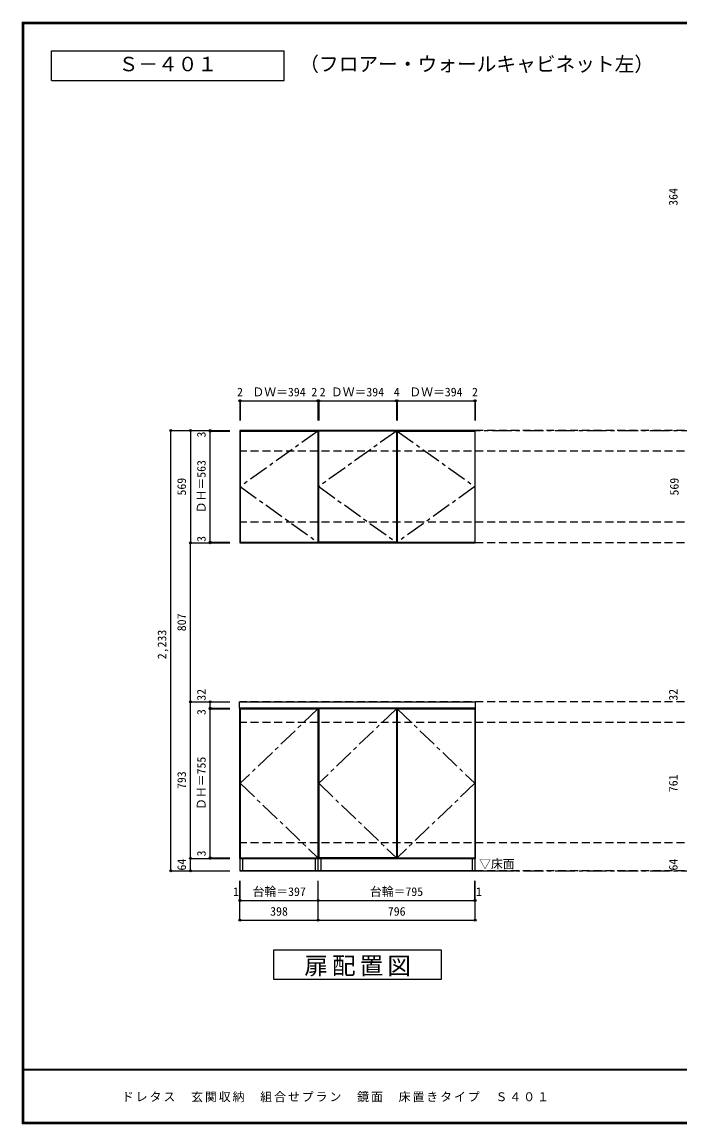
# Model space of a CAD drawing. Units: millimetres, scale not verified. Extents: x -3893 to 3907, y -2871 to 2783.
# Drawn here: x -3893 to -556, y -2803 to 2783 of the extents above; entities that cross this region are included whole.
import ezdxf
from ezdxf.enums import TextEntityAlignment as Align

# ---------------------------------------------------------------- set-up
doc = ezdxf.new("R2010")
doc.units = ezdxf.units.MM
doc.header["$LTSCALE"] = 20
doc.header["$PDMODE"] = 32
doc.header["$PDSIZE"] = 10
doc.linetypes.add('CHAIN1', pattern=[8, 5, -1, 1, -1])
doc.linetypes.add('DASHED2', pattern=[3, 2, -1])
for name, color, linetype in [('0-1_本体', 2, 'Continuous'), ('0-2_扉', 3, 'Continuous'), ('0-3_扉仕上', 7, 'CHAIN1'), ('0-4_棚', 3, 'Continuous'), ('0-9_', 7, 'Continuous'), ('0-A_文字', 7, 'Continuous'), ('0-B_寸法', 7, 'Continuous'), ('F-1_枠', 6, 'Continuous'), ('F-A_文字', 7, 'Continuous')]:
    doc.layers.add(name, color=color, linetype=linetype)
doc.styles.add('ＭＳ ゴシック', font='')
doc.styles.get('ＭＳ ゴシック').set_extended_font_data('MS Gothic')

msp = doc.modelspace()

# ---------------------------------------------------------------- linework, layer by layer
at = {"layer": '0-1_本体', "color": 7}
for p, q in [((-2788.51, 712.33), (-2788.51, 143.33)), ((-2390.51, 712.33), (-2788.51, 712.33)), ((-2788.51, 143.33), (-2390.51, 143.33)), ((-2788.51, -1456.67), (-2788.51, -695.67)), ((-2390.51, -1456.67), (-2390.51, -695.67)), ((-1594.51, -695.67), (-1594.51, -1456.67)), ((-2390.51, -1456.67), (-2788.51, -1456.67)), ((-1594.51, -1456.67), (-2390.51, -1456.67))]:
    msp.add_line(p, q, dxfattribs=at)
msp.add_lwpolyline([(-1594.51, 712.33), (-2390.51, 712.33), (-2390.51, 143.33), (-1594.51, 143.33)], close=True, dxfattribs=at)
at = {"layer": '0-2_扉'}
for p, q in [((-2786.51, 709.33), (-2786.51, 146.33)), ((-2786.51, 709.33), (-2392.51, 709.33)), ((-2392.51, 709.33), (-2392.51, 146.33)), ((-1994.51, 709.33), (-2388.51, 709.33)), ((-2388.51, 146.33), (-2388.51, 709.33)), ((-1994.51, 709.33), (-1994.51, 146.33)), ((-1990.51, 709.33), (-1990.51, 146.33)), ((-1990.51, 709.33), (-1596.51, 709.33)), ((-1596.51, 709.33), (-1596.51, 146.33)), ((-2786.51, 146.33), (-2392.51, 146.33)), ((-1994.51, 146.33), (-2388.51, 146.33)), ((-1990.51, 146.33), (-1596.51, 146.33)), ((-2786.51, -698.67), (-2786.51, -1453.67)), ((-2786.51, -698.67), (-2392.51, -698.67)), ((-2392.51, -698.67), (-2392.51, -1453.67)), ((-2388.51, -698.67), (-2388.51, -1453.67)), ((-1994.51, -698.67), (-2388.51, -698.67)), ((-1994.51, -698.67), (-1994.51, -1453.67)), ((-1990.51, -698.67), (-1990.51, -1453.67)), ((-1990.51, -698.67), (-1596.51, -698.67)), ((-1596.51, -698.67), (-1596.51, -1453.67)), ((-2786.51, -1453.67), (-2392.51, -1453.67)), ((-1994.51, -1453.67), (-2388.51, -1453.67)), ((-1990.51, -1453.67), (-1596.51, -1453.67))]:
    msp.add_line(p, q, dxfattribs=at)
at = {"layer": '0-3_扉仕上', "linetype": 'Continuous'}
msp.add_line((-2788.51, -1520.67), (-1394.51, -1520.67), dxfattribs=at)
at = {"layer": '0-3_扉仕上'}
for points in [[(-2392.51, 709.33), (-2786.51, 427.83), (-2392.51, 146.33)], [(-1994.51, 709.33), (-2388.51, 427.83), (-1994.51, 146.33)], [(-1990.51, 709.33), (-1596.51, 427.83), (-1990.51, 146.33)], [(-2392.51, -698.67), (-2786.51, -1076.17), (-2392.51, -1453.67)], [(-1994.51, -698.67), (-2388.51, -1076.17), (-1994.51, -1453.67)], [(-1990.51, -698.67), (-1596.51, -1076.17), (-1990.51, -1453.67)]]:
    msp.add_lwpolyline(points, dxfattribs=at)
at = {"layer": '0-4_棚'}
for p, q in [((-2789.51, -695.67), (-2789.51, -663.67)), ((-2789.51, -663.67), (-1593.51, -663.67)), ((-1593.51, -695.67), (-1593.51, -663.67)), ((-1593.51, -695.67), (-2789.51, -695.67))]:
    msp.add_line(p, q, dxfattribs=at)
at = {"layer": '0-9_'}
for p, q in [((-2787.51, -1520.67), (-2787.51, -1456.67)), ((-2787.51, -1456.67), (-2390.51, -1456.67)), ((-2772.51, -1520.67), (-2772.51, -1456.67)), ((-2405.51, -1456.67), (-2405.51, -1520.67)), ((-2390.51, -1520.67), (-2390.51, -1456.67)), ((-2390.51, -1456.67), (-1595.51, -1456.67)), ((-2375.51, -1520.67), (-2375.51, -1456.67)), ((-1610.51, -1456.67), (-1610.51, -1520.67)), ((-1595.51, -1456.67), (-1595.51, -1520.67)), ((-2390.51, -1520.67), (-2787.51, -1520.67)), ((-1595.51, -1520.67), (-2390.51, -1520.67))]:
    msp.add_line(p, q, dxfattribs=at)
at = {"layer": '0-A_文字', "linetype": 'CHAIN1'}
for p, q in [((-2788.51, 712.33), (2766.49, 712.33)), ((-2788.51, -1520.67), (2766.49, -1520.67))]:
    msp.add_line(p, q, dxfattribs=at)
at = {"layer": '0-A_文字'}
for p, q in [((-2616.51, -2070.67), (-2616.51, -1920.67)), ((-2616.51, -1920.67), (-1766.51, -1920.67)), ((-1766.51, -1920.67), (-1766.51, -2070.67)), ((-1766.51, -2070.67), (-2616.51, -2070.67))]:
    msp.add_line(p, q, dxfattribs=at)
for points in [[(-3743.33, 2486.67), (-3743.33, 2636.67), (-2563.11, 2636.67)], [(-3743.33, 2486.67), (-2563.11, 2486.67), (-2563.11, 2636.67)]]:
    msp.add_lwpolyline(points, dxfattribs=at)
at = {"layer": '0-B_寸法', "color": 4}
for p, q in [((-2788.51, 862.33), (-2788.51, 762.33)), ((-2788.51, 862.33), (-2786.51, 862.33)), ((-2786.51, 862.33), (-2392.51, 862.33)), ((-2786.51, 862.33), (-2786.51, 762.33)), ((-2392.51, 862.33), (-2390.51, 862.33)), ((-2392.51, 862.33), (-2392.51, 762.33)), ((-2390.51, 862.33), (-2390.51, 762.33)), ((-2390.51, 862.33), (-2388.51, 862.33)), ((-2388.51, 862.33), (-2388.51, 762.33)), ((-2388.51, 862.33), (-1994.51, 862.33)), ((-1994.51, 862.33), (-1994.51, 762.33)), ((-1994.51, 862.33), (-1990.51, 862.33)), ((-1990.51, 862.33), (-1990.51, 762.33)), ((-1990.51, 862.33), (-1596.51, 862.33)), ((-1596.51, 862.33), (-1596.51, 762.33)), ((-1596.51, 862.33), (-1594.51, 862.33)), ((-1594.51, 862.33), (-1594.51, 762.33)), ((-3138.51, -1520.67), (-3138.51, 712.33)), ((-3138.51, 712.33), (-2838.51, 712.33)), ((-3038.51, 712.33), (-2838.51, 712.33)), ((-3038.51, 712.33), (-3038.51, 143.33)), ((-2938.51, 709.33), (-2938.51, 712.33)), ((-2938.51, 146.33), (-2938.51, 709.33)), ((-2938.51, 709.33), (-2838.51, 709.33)), ((-3038.51, 143.33), (-2838.51, 143.33)), ((-3038.51, -663.67), (-3038.51, 143.33)), ((-2938.51, 143.33), (-2938.51, 146.33)), ((-2938.51, 146.33), (-2838.51, 146.33)), ((-2938.51, -663.67), (-2838.51, -663.67)), ((-2938.51, -695.67), (-2938.51, -663.67)), ((-2938.51, -695.67), (-2838.51, -695.67)), ((-2938.51, -698.67), (-2938.51, -695.67)), ((-2938.51, -695.67), (-2838.51, -695.67)), ((-2938.51, -698.67), (-2838.51, -698.67)), ((-2938.51, -1453.67), (-2938.51, -698.67)), ((-3038.51, -1456.67), (-2838.51, -1456.67)), ((-3038.51, -1520.67), (-3038.51, -1456.67)), ((-2938.51, -1453.67), (-2838.51, -1453.67)), ((-2938.51, -1456.67), (-2938.51, -1453.67)), ((-2938.51, -1456.67), (-2838.51, -1456.67)), ((-3138.51, -1520.67), (-3038.51, -1520.67)), ((-3038.51, -1520.67), (-2838.51, -1520.67)), ((-2788.51, -1670.67), (-2788.51, -1570.67)), ((-2787.51, -1670.67), (-2787.51, -1570.67)), ((-2390.51, -1670.67), (-2390.51, -1570.67)), ((-1595.51, -1670.67), (-1595.51, -1570.67)), ((-1594.51, -1670.67), (-1594.51, -1570.67)), ((-2788.51, -1770.67), (-2788.51, -1670.67)), ((-2788.51, -1670.67), (-2787.51, -1670.67)), ((-2787.51, -1670.67), (-2390.51, -1670.67)), ((-2390.51, -1770.67), (-2390.51, -1670.67)), ((-2390.51, -1670.67), (-1595.51, -1670.67)), ((-1595.51, -1670.67), (-1594.51, -1670.67)), ((-1594.51, -1770.67), (-1594.51, -1670.67)), ((-2788.51, -1770.67), (-2390.51, -1770.67)), ((-2390.51, -1770.67), (-1594.51, -1770.67))]:
    msp.add_line(p, q, dxfattribs=at)
at = {"layer": '0-B_寸法', "color": 4, "linetype": 'DASHED2'}
for p, q in [((2766.49, 712.33), (-2788.51, 712.33)), ((2766.49, 607.33), (-2788.51, 607.33)), ((2766.49, 248.33), (-2788.51, 248.33)), ((2766.49, 143.33), (-2788.51, 143.33)), ((2766.49, -663.67), (-2788.51, -663.67)), ((2766.49, -663.67), (-2788.51, -663.67)), ((2766.49, -768.67), (-2788.51, -768.67)), ((2766.49, -1377.67), (-2788.51, -1377.67)), ((2766.49, -1520.67), (-2577.29, -1520.67))]:
    msp.add_line(p, q, dxfattribs=at)
at = {"layer": '0-B_寸法', "color": 4}
msp.add_lwpolyline([(-3038.51, -1456.67), (-3038.51, -663.67), (-2838.51, -663.67)], dxfattribs=at)
at = {"layer": '0-B_寸法'}
for p in [(-2788.51, 862.33), (-2786.51, 862.33), (-2392.51, 862.33), (-2390.51, 862.33), (-2388.51, 862.33), (-1994.51, 862.33), (-1990.51, 862.33), (-1596.51, 862.33), (-1594.51, 862.33), (-3138.51, 712.33), (-3038.51, 712.33), (-2938.51, 712.33), (-2938.51, 709.33), (-3038.51, 143.33), (-2938.51, 146.33), (-2938.51, 143.33), (-3038.51, -663.67), (-2938.51, -663.67), (-2938.51, -695.67), (-2938.51, -695.67), (-2938.51, -698.67), (-3038.51, -1456.67), (-2938.51, -1453.67), (-2938.51, -1456.67), (-3138.51, -1520.67), (-3038.51, -1520.67), (-2788.51, -1670.67), (-2787.51, -1670.67), (-2390.51, -1670.67), (-1595.51, -1670.67), (-1594.51, -1670.67), (-2788.51, -1770.67), (-2390.51, -1770.67), (-1594.51, -1770.67)]:
    msp.add_point(p, dxfattribs=at)
at = {"layer": 'F-1_枠'}
for p, q in [((-3893.39, 2783.33), (-3893.39, -2803.33)), ((-3893.39, 2783.33), (3906.61, 2783.33)), ((-3893.39, 2780), (3906.61, 2780)), ((-3893.39, 2776.67), (3906.61, 2776.67)), ((-3890.05, 2783.33), (-3890.05, -2803.33)), ((-3886.72, 2783.33), (-3886.72, -2803.33)), ((3906.61, -2526.67), (-3893.39, -2526.67)), ((3906.61, -2530), (-3893.39, -2530)), ((3906.61, -2796.67), (-3893.39, -2796.67)), ((3906.61, -2800), (-3893.39, -2800)), ((3906.61, -2803.33), (-3893.39, -2803.33))]:
    msp.add_line(p, q, dxfattribs=at)

# ---------------------------------------------------------------- texts
at = {"layer": '0-A_文字', "style": 'ＭＳ ゴシック'}
for s, height, p in [('Ｓ－４０１', 73.31, (-3403.22, 2511.67)), ('（フロアー・ウォールキャビネット左）', 73.31, (-2486.99, 2511.67)), ('▽床面', 43.99, (-1574.51, -1520.67))]:
    msp.add_text(s, height=height, dxfattribs=at).set_placement(p, align=Align.BOTTOM_LEFT)
at = {"layer": '0-A_文字', "insert": (-2461.51, -2055.67), "char_height": 87.98, "attachment_point": 7, "style": 'ＭＳ ゴシック'}
msp.add_mtext('\\T1.17;扉配置図', dxfattribs=at)
at = {"layer": '0-B_寸法', "style": 'ＭＳ ゴシック'}
for s, p in [('364', (-554.51, 1851.56)), ('3', (-2948.51, 676.85)), ('ＤＨ＝563', (-2948.51, 292.83)), ('569', (-3048.51, 382.83)), ('569', (-549.3, 382.83)), ('3', (-2948.51, 147.85)), ('807', (-3048.51, -305.17)), ('2,233', (-3148.51, -447.17)), ('32', (-2948.51, -657.47)), ('32', (-554.51, -657.47)), ('3', (-2948.51, -730.1)), ('ＤＨ＝755', (-2948.51, -1211.17)), ('793', (-3048.51, -1105.17)), ('761', (-554.51, -1121.17)), ('3', (-2948.51, -1446.76)), ('64', (-3048.51, -1518.67)), ('64', (-554.51, -1518.67))]:
    msp.add_text(s, height=43.99, rotation=90, dxfattribs=at).set_placement(p, align=Align.BOTTOM_LEFT)
for s, p in [('2', (-2802.51, 872.33)), ('ＤＷ＝394', (-2724.51, 872.33)), ('2', (-2425.51, 872.33)), ('2', (-2383.51, 872.33)), ('ＤＷ＝394', (-2326.51, 872.33)), ('4', (-2007.51, 872.33)), ('ＤＷ＝394', (-1928.51, 872.33)), ('2', (-1610.51, 872.33)), ('1', (-2822.51, -1660.67)), ('台輪＝397', (-2723.51, -1660.67)), ('台輪＝795', (-2128.51, -1660.67)), ('1', (-1590.51, -1660.67)), ('398', (-2634.51, -1760.67)), ('796', (-2037.51, -1760.67))]:
    msp.add_text(s, height=43.99, dxfattribs=at).set_placement(p, align=Align.BOTTOM_LEFT)
at = {"layer": 'F-A_文字', "insert": (-3386.72, -2693.33), "char_height": 43.99, "attachment_point": 7, "style": 'ＭＳ ゴシック'}
msp.add_mtext('\\T1.17;ドレタス\u3000玄関収納\u3000組合せプラン\u3000鏡面\u3000床置きタイプ\u3000Ｓ４０１', dxfattribs=at)

doc.saveas('drawing.dxf')
